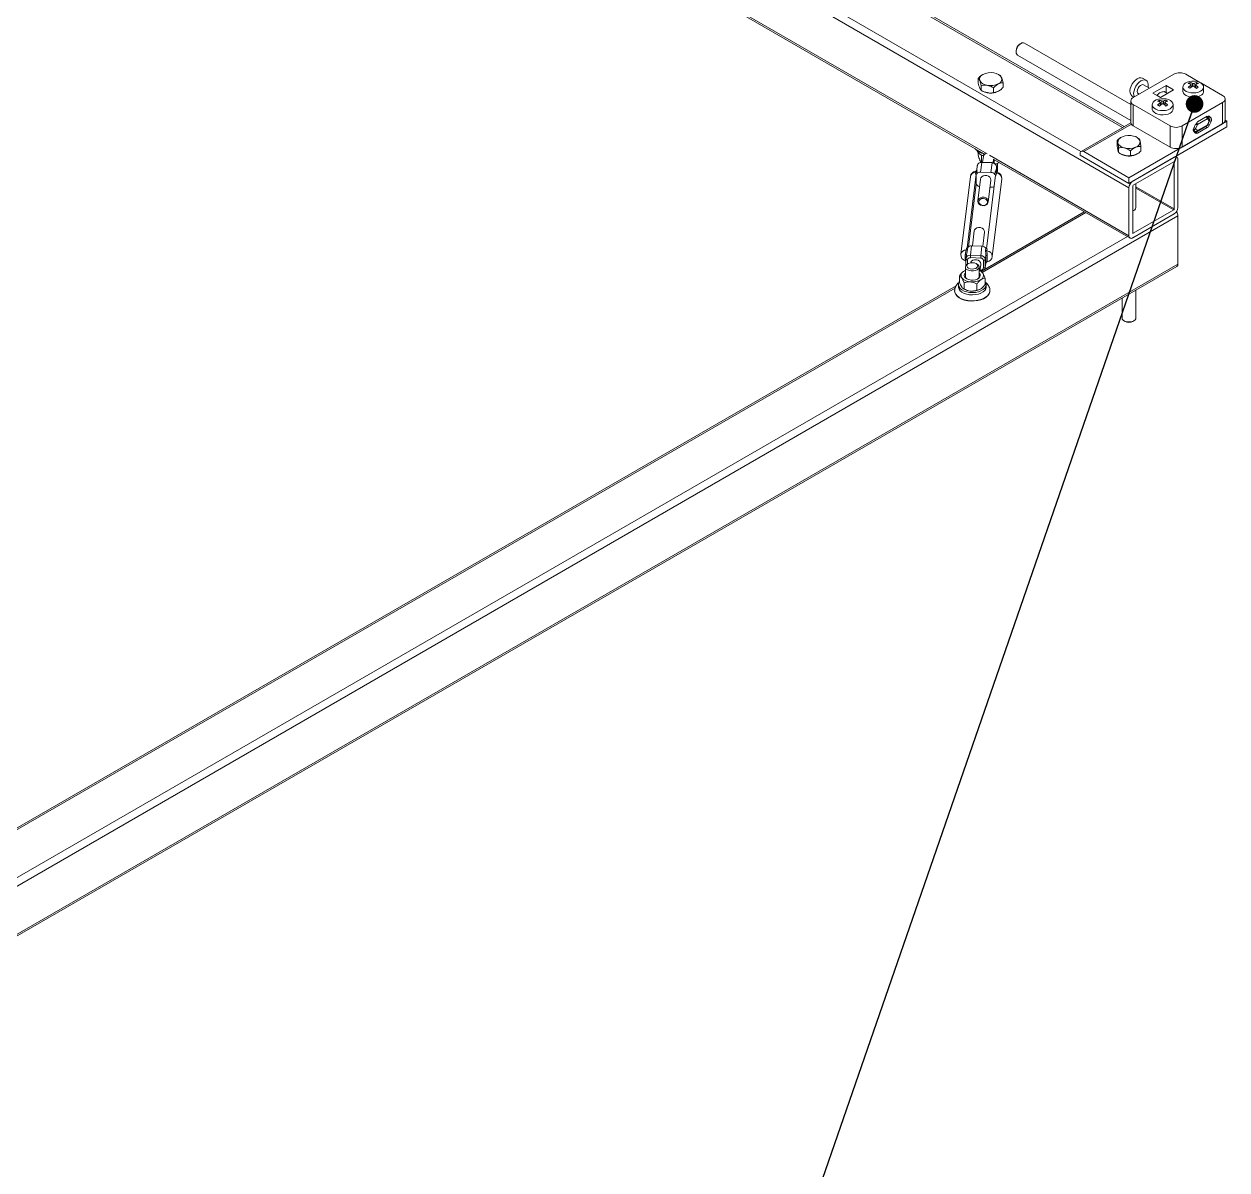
# Model space of a CAD drawing. Header units: millimetres. Extents: x 15 to 415, y 5 to 292.
# Drawn here: x 155.8 to 225.3, y 102.3 to 168.5 of the extents above; entities that cross this region are included whole.
import ezdxf

# ---------------------------------------------------------------- set-up
doc = ezdxf.new("R2010")
doc.units = ezdxf.units.MM
doc.dimstyles.new('SLDDIMSTYLE0', dxfattribs={"dimtxt": 0.18, "dimasz": 1.016, "dimexe": 0, "dimexo": 0.0625, "dimgap": 0, "dimtad": 0, "dimtih": 1, "dimtoh": 1, "dimdec": 0, "dimrnd": 1e-09, "dimzin": 0, "dimdsep": 46, "dimtxsty": 'Standard', "dimblk1": 'DOT', "dimblk2": 'DOT', "dimsah": 1, "dimcen": 0.09, "dimadec": 0, "dimazin": 0, "dimtfac": 1.016, "dimtdec": 0, "dimtofl": 0, "dimtmove": 0, "dimatfit": 3, "dimldrblk": 'DOT', "dimfxl": 1, "dimfrac": 2, "dimtolj": 1, "dimtzin": 0, "dimarcsym": 0})

# ---------------------------------------------------------------- blocks, each defined once
blk = doc.blocks.new('_DOT')
at = {"color": 0, "linetype": 'ByBlock', "lineweight": -2}
blk.add_line((-0.5, 0), (-1, 0), dxfattribs=at)
at = {"color": 0, "linetype": 'ByBlock', "const_width": 0.5}
blk.add_lwpolyline([(-0.25, 0, 1), (0.25, 0, 1)], format="xyb", close=True, dxfattribs=at)

msp = doc.modelspace()

# ---------------------------------------------------------------- linework, layer by layer
at = {"color": 7, "linetype": 'Continuous', "lineweight": 15}
for p, q in [((219.371, 162.541), (180.821, 184.795)), ((178.212, 180.057), (211.267, 160.974)), ((213.134, 166.921), (213.134, 166.856)), ((213.417, 167.346), (213.361, 167.313)), ((219.755, 163.822), (213.617, 167.366)), ((213.217, 166.673), (219.755, 162.899)), ((211.204, 165.546), (211.204, 165.546)), ((212.185, 165.51), (212.123, 165.546)), ((212.212, 165.494), (212.185, 165.509)), ((222.235, 165.562), (219.901, 164.215)), ((223.785, 165.076), (222.942, 165.562)), ((210.946, 165.056), (210.946, 165.324)), ((210.988, 164.89), (211.03, 164.784)), ((211.03, 164.784), (211.073, 164.679)), ((211.115, 164.634), (211.073, 164.679)), ((211.115, 164.634), (211.115, 164.902)), ((211.833, 164.508), (211.833, 164.776)), ((212.107, 164.595), (212.244, 164.669)), ((212.382, 164.804), (212.382, 165.072)), ((220.647, 165.212), (220.435, 165.335)), ((220.838, 164.756), (220.497, 164.953)), ((221.803, 164.905), (221.04, 164.464)), ((222.228, 164.66), (221.464, 164.219)), ((222.228, 164.66), (221.803, 164.905)), ((221.803, 164.497), (221.803, 164.905)), ((222.766, 164.828), (222.766, 164.583)), ((223.185, 164.991), (223.185, 165.088)), ((223.235, 164.802), (223.235, 164.955)), ((223.497, 164.95), (223.497, 164.79)), ((223.56, 164.99), (223.56, 165.083)), ((225.063, 164.338), (223.796, 165.069)), ((223.966, 164.583), (223.966, 164.828)), ((211.142, 164.618), (211.185, 164.593)), ((211.295, 164.542), (211.474, 164.51)), ((211.474, 164.51), (211.654, 164.479)), ((211.833, 164.508), (211.654, 164.479)), ((211.971, 164.521), (212.107, 164.595)), ((219.755, 164.011), (219.755, 162.786)), ((219.835, 164.296), (219.938, 164.236)), ((220.197, 164.433), (220.238, 164.409)), ((221.464, 164.219), (221.04, 164.464)), ((221.274, 164.334), (221.468, 164.222)), ((221.409, 163.97), (221.409, 164.064)), ((221.422, 164.48), (221.422, 164.48)), ((221.683, 164.567), (221.874, 164.456)), ((221.784, 163.971), (221.784, 164.066)), ((225.21, 162.909), (225.21, 164.134)), ((219.901, 163.807), (222.023, 162.582)), ((219.901, 163.807), (219.901, 162.582)), ((220.998, 163.807), (220.998, 163.562)), ((221.467, 163.774), (221.467, 163.931)), ((221.729, 163.932), (221.729, 163.777)), ((222.198, 163.562), (222.198, 163.807)), ((222.73, 162.582), (225.063, 163.929)), ((225.063, 162.705), (225.063, 163.929)), ((219.756, 162.763), (216.888, 161.107)), ((225.311, 162.848), (219.654, 159.582)), ((219.901, 162.582), (222.023, 161.358)), ((222.023, 161.358), (222.023, 162.582)), ((222.73, 161.358), (225.063, 162.705)), ((222.73, 162.582), (222.73, 161.358)), ((223.504, 162.679), (223.396, 162.454)), ((223.608, 162.648), (223.5, 162.422)), ((223.596, 162.261), (224.156, 162.584)), ((224.177, 163.132), (223.616, 162.808)), ((224.177, 162.981), (223.616, 162.657)), ((223.616, 162.306), (224.177, 162.63)), ((224.163, 163.109), (224.15, 163.117)), ((224.183, 163.095), (224.162, 163.107)), ((224.29, 162.994), (224.183, 163.095)), ((224.293, 162.88), (224.185, 162.981)), ((224.185, 162.639), (224.293, 162.865)), ((224.204, 162.637), (224.312, 162.863)), ((224.397, 163.031), (224.289, 163.132)), ((224.289, 162.608), (224.397, 162.833)), ((225.311, 162.848), (225.21, 162.906)), ((225.311, 162.521), (225.311, 162.848)), ((219.194, 161.913), (219.189, 161.91)), ((225.311, 162.521), (219.654, 159.255)), ((220.148, 161.893), (220.114, 161.913)), ((220.259, 161.821), (220.147, 161.891)), ((223.367, 162.33), (223.488, 162.26)), ((223.481, 162.265), (223.373, 162.366)), ((223.396, 162.256), (223.504, 162.155)), ((223.5, 162.407), (223.608, 162.306)), ((223.616, 162.155), (224.177, 162.479)), ((218.967, 161.471), (218.967, 161.74)), ((218.987, 161.303), (219.008, 161.196)), ((219.004, 161.216), (219.004, 161.215)), ((219.008, 161.196), (219.028, 161.088)), ((219.048, 161.041), (219.048, 161.309)), ((220.341, 161.122), (220.341, 161.391)), ((210.939, 161.043), (210.939, 160.902)), ((211.118, 160.901), (211.133, 160.85)), ((211.133, 160.85), (211.216, 160.866)), ((211.133, 160.85), (211.133, 160.484)), ((211.753, 160.456), (211.154, 160.481)), ((211.244, 160.813), (211.203, 160.479)), ((211.264, 160.976), (211.244, 160.813)), ((211.804, 160.448), (211.828, 160.65)), ((211.81, 160.661), (219.716, 156.097)), ((211.858, 160.633), (211.858, 160.429)), ((216.825, 160.97), (216.825, 160.888)), ((219.654, 159.255), (216.825, 160.888)), ((219.654, 159.582), (217.038, 161.092)), ((219.048, 161.041), (219.028, 161.088)), ((219.159, 160.97), (219.175, 160.96)), ((219.22, 160.937), (219.392, 160.893)), ((219.392, 160.893), (219.563, 160.849)), ((219.735, 160.866), (219.563, 160.849)), ((219.735, 160.866), (219.735, 161.135)), ((222.27, 160.766), (219.866, 159.378)), ((219.887, 160.87), (220.038, 160.934)), ((222.235, 160.5), (219.901, 159.153)), ((220.038, 160.934), (220.189, 160.998)), ((222.27, 157.785), (222.27, 160.48)), ((222.765, 161.051), (222.358, 160.816)), ((222.42, 160.78), (222.358, 160.816)), ((222.482, 157.867), (222.482, 160.643)), ((222.765, 161.051), (222.765, 161.051)), ((210.307, 155.531), (210.825, 159.783)), ((210.785, 159.783), (210.799, 159.898)), ((210.825, 159.211), (210.825, 159.783)), ((210.874, 159.935), (210.86, 159.82)), ((210.892, 160.282), (210.862, 160.031)), ((211.084, 159.915), (211.15, 160.462)), ((211.084, 159.915), (211.682, 159.891)), ((211.749, 160.438), (211.15, 160.462)), ((211.749, 160.438), (211.682, 159.891)), ((211.906, 159.777), (211.92, 159.892)), ((211.98, 159.985), (212.008, 160.215)), ((211.995, 159.849), (211.981, 159.734)), ((212.008, 160.215), (212.009, 160.219)), ((212.009, 159.926), (212.009, 160.219)), ((212.064, 160.014), (212.064, 160.412)), ((210.491, 159.655), (209.945, 155.163)), ((210.386, 155.602), (210.825, 159.211)), ((211.085, 159.511), (210.932, 158.251)), ((211.425, 155.485), (211.942, 159.738)), ((211.528, 158.178), (211.681, 159.438)), ((211.757, 155.033), (212.303, 159.525)), ((219.654, 159.255), (219.654, 159.582)), ((219.866, 159.092), (219.866, 156.397)), ((220.054, 157.867), (220.054, 159.241)), ((211.682, 159.034), (211.632, 159.036)), ((219.654, 159.01), (219.654, 156.234)), ((219.901, 156.377), (222.235, 157.724)), ((222.482, 157.377), (137.629, 108.392)), ((217.074, 157.622), (211.107, 154.177)), ((219.866, 156.112), (222.27, 157.499)), ((222.482, 154.601), (222.482, 157.377)), ((210.72, 156.509), (210.616, 155.652)), ((211.217, 155.623), (211.316, 156.437)), ((210.566, 155.654), (210.499, 155.107)), ((210.566, 155.654), (211.164, 155.63)), ((211.098, 155.083), (211.164, 155.63)), ((210.24, 154.905), (210.241, 154.926)), ((210.272, 155.177), (210.241, 154.926)), ((210.253, 155.406), (210.267, 155.521)), ((210.342, 155.558), (210.328, 155.443)), ((211.091, 154.943), (210.492, 154.968)), ((210.499, 155.107), (211.098, 155.083)), ((211.385, 155.09), (211.357, 154.86)), ((211.374, 155.401), (211.388, 155.516)), ((211.463, 155.473), (211.449, 155.358)), ((137.567, 105.479), (222.42, 154.463)), ((137.629, 105.616), (222.482, 154.601)), ((210.203, 154.428), (210.203, 153.887)), ((210.24, 154.905), (210.24, 154.901)), ((210.24, 154.901), (210.24, 154.524)), ((210.377, 154.624), (210.32, 154.591)), ((210.886, 154.591), (210.829, 154.624)), ((211.003, 153.887), (211.003, 154.428)), ((211.046, 154.215), (211.089, 154.572)), ((211.25, 154.373), (211.25, 154.806)), ((211.356, 154.406), (211.386, 154.657)), ((211.357, 154.427), (211.356, 154.406)), ((211.357, 154.86), (211.357, 154.427)), ((211.357, 154.427), (211.385, 154.658)), ((209.862, 153.926), (209.862, 153.56)), ((211.057, 154.208), (211.094, 154.207)), ((211.108, 154.179), (211.063, 154.205)), ((211.344, 153.79), (211.344, 153.423)), ((209.667, 153.346), (146.053, 116.622)), ((209.583, 153.066), (209.583, 153.05)), ((209.803, 153.409), (209.803, 153.279)), ((210.098, 153.17), (210.143, 153.144)), ((210.13, 153.521), (210.13, 153.155)), ((210.871, 153.453), (210.871, 153.087)), ((211.403, 153.279), (211.403, 153.409)), ((211.623, 153.05), (211.623, 153.066)), ((220.054, 151.482), (220.054, 153.097)), ((219.254, 152.636), (219.254, 151.482)), ((219.371, 151.318), (219.428, 151.286)), ((219.88, 151.286), (219.937, 151.318))]:
    msp.add_line(p, q, dxfattribs=at)
at = {"color": 8, "linetype": 'Continuous', "lineweight": 15}
for p, q in [((219.283, 162.49), (180.733, 184.745)), ((219.654, 159.01), (178.212, 182.934)), ((178.654, 183.169), (216.879, 161.102)), ((178.212, 180.158), (211.459, 160.965)), ((223.217, 164.787), (223.217, 164.928)), ((223.327, 164.869), (223.327, 165.036)), ((223.412, 165.035), (223.412, 164.859)), ((223.514, 164.924), (223.514, 164.775)), ((221.555, 163.844), (221.555, 164.015)), ((221.64, 164.015), (221.64, 163.845)), ((221.45, 163.759), (221.45, 163.905)), ((221.747, 163.906), (221.747, 163.762)), ((219.789, 162.681), (217.038, 161.092)), ((224.202, 163.144), (224.397, 163.031)), ((224.212, 162.652), (224.289, 162.608)), ((224.289, 163.132), (224.262, 163.148)), ((224.397, 162.833), (224.318, 162.879)), ((223.481, 162.265), (223.367, 162.331)), ((223.369, 162.368), (223.373, 162.366)), ((223.373, 162.366), (223.37, 162.37)), ((223.373, 162.296), (223.616, 162.155)), ((224.177, 162.479), (224.075, 162.537)), ((211.603, 160.882), (219.654, 156.234)), ((222.27, 160.48), (222.235, 160.5)), ((212.008, 159.926), (212.008, 160.215)), ((220.054, 159.065), (222.27, 157.785)), ((222.235, 157.724), (220.054, 158.983)), ((217.162, 157.571), (211.175, 154.115)), ((219.866, 156.397), (219.901, 156.377)), ((140.458, 110.515), (219.566, 156.183)), ((210.211, 154.783), (210.196, 154.799)), ((210.333, 154.843), (210.333, 154.598)), ((211.05, 154.251), (211.091, 154.249)), ((211.384, 154.658), (211.385, 154.658)), ((211.468, 154.747), (211.463, 154.73)), ((209.607, 153.21), (146.137, 116.57))]:
    msp.add_line(p, q, dxfattribs=at)
at = {"color": 7, "linetype": 'Continuous', "lineweight": 15, "flags": 128}
for points in [[(213.417, 167.346), (213.334, 167.283), (213.258, 167.197), (213.196, 167.095), (213.154, 166.986), (213.135, 166.881), (213.141, 166.787), (213.172, 166.714), (213.217, 166.673)], [(219.929, 165.125), (220.028, 165.228), (220.133, 165.304), (220.239, 165.35), (220.338, 165.363), (220.424, 165.341), (220.435, 165.335)], [(219.835, 164.296), (219.809, 164.313), (219.751, 164.384), (219.718, 164.481), (219.711, 164.6), (219.731, 164.732), (219.776, 164.869), (219.843, 165.003), (219.929, 165.125)], [(219.968, 164.254), (219.963, 164.261), (219.93, 164.359), (219.923, 164.477), (219.943, 164.609), (219.988, 164.747), (220.055, 164.88), (220.141, 165.003)], [(220.197, 164.433), (220.182, 164.443), (220.146, 164.497), (220.135, 164.575), (220.149, 164.666), (220.187, 164.761), (220.244, 164.848)], [(220.141, 165.003), (220.24, 165.105), (220.345, 165.182), (220.451, 165.228), (220.55, 165.24), (220.636, 165.218), (220.704, 165.163), (220.75, 165.078), (220.77, 164.97), (220.764, 164.843), (220.756, 164.803)], [(220.244, 164.848), (220.313, 164.916), (220.387, 164.957), (220.456, 164.966), (220.497, 164.953)], [(223.781, 164.577), (223.876, 164.645), (223.938, 164.723), (223.965, 164.809), (223.955, 164.895), (223.907, 164.978), (223.825, 165.051), (223.714, 165.11), (223.582, 165.151), (223.436, 165.172), (223.286, 165.171), (223.14, 165.148), (223.009, 165.106), (222.9, 165.046), (222.821, 164.972), (222.776, 164.889), (222.768, 164.803), (222.797, 164.718), (222.862, 164.639), (222.959, 164.573), (223.082, 164.523), (223.222, 164.491), (223.372, 164.481), (223.521, 164.493), (223.66, 164.526), (223.781, 164.577)], [(222.025, 163.564), (222.117, 163.633), (222.176, 163.712), (222.198, 163.798), (222.183, 163.885), (222.131, 163.966), (222.046, 164.038), (221.933, 164.095), (221.798, 164.134), (221.651, 164.152), (221.501, 164.149), (221.357, 164.124), (221.228, 164.079), (221.122, 164.018), (221.046, 163.943), (221.005, 163.859), (221.001, 163.772), (221.035, 163.688), (221.104, 163.611), (221.204, 163.546), (221.329, 163.497), (221.471, 163.469), (221.621, 163.461), (221.769, 163.475), (221.907, 163.51), (222.025, 163.564)], [(222.766, 164.583), (222.768, 164.558), (222.797, 164.473), (222.862, 164.394), (222.959, 164.328), (223.082, 164.278), (223.222, 164.246), (223.372, 164.236), (223.521, 164.248), (223.66, 164.281), (223.781, 164.332)], [(220.998, 163.562), (221.001, 163.527), (221.035, 163.443), (221.104, 163.366), (221.204, 163.301), (221.329, 163.253), (221.471, 163.224), (221.621, 163.216), (221.769, 163.23), (221.907, 163.265), (222.025, 163.319)], [(223.489, 162.26), (223.487, 162.26), (223.481, 162.265)], [(219.02, 161.133), (219.008, 161.174), (219.004, 161.215)], [(219.22, 160.937), (219.19, 160.952), (219.175, 160.96)], [(220.178, 160.993), (220.149, 160.971), (220.038, 160.912)], [(212.028, 159.918), (212.054, 159.963), (212.064, 160.014)], [(211.085, 159.511), (211.102, 159.57), (211.154, 159.641), (211.234, 159.693), (211.331, 159.718), (211.435, 159.714), (211.533, 159.681), (211.612, 159.623), (211.664, 159.547), (211.682, 159.462), (211.681, 159.438)], [(210.931, 158.227), (210.949, 158.142), (211.001, 158.066), (211.08, 158.008), (211.178, 157.975), (211.282, 157.971), (211.38, 157.996), (211.459, 158.048), (211.511, 158.119), (211.529, 158.202), (211.511, 158.287), (211.459, 158.363), (211.38, 158.421), (211.282, 158.454), (211.178, 158.458), (211.08, 158.433), (211.001, 158.381), (210.949, 158.31), (210.931, 158.227)], [(210.977, 158.196), (210.996, 158.273), (211.05, 158.337), (211.131, 158.378), (211.226, 158.39), (211.322, 158.37), (211.403, 158.323), (211.457, 158.255), (211.476, 158.176), (211.457, 158.098), (211.403, 158.034), (211.322, 157.993), (211.226, 157.982), (211.131, 158.001), (211.05, 158.049), (210.996, 158.117), (210.977, 158.196)], [(211.316, 156.437), (211.317, 156.461), (211.299, 156.546), (211.247, 156.621), (211.168, 156.679), (211.07, 156.712), (210.966, 156.716), (210.869, 156.691), (210.789, 156.64), (210.737, 156.568), (210.72, 156.509)], [(210.203, 154.236), (210.156, 154.212), (210.098, 154.176)], [(210.994, 154.379), (210.952, 154.315), (210.878, 154.26), (210.78, 154.221), (210.667, 154.2), (210.548, 154.199), (210.433, 154.219), (210.334, 154.257), (210.259, 154.31), (210.214, 154.374), (210.204, 154.442), (210.229, 154.51), (210.287, 154.57), (210.32, 154.591)], [(210.916, 154.454), (210.92, 154.518), (210.886, 154.579), (210.818, 154.63), (210.724, 154.664), (210.615, 154.678), (210.505, 154.669), (210.407, 154.639), (210.332, 154.592), (210.29, 154.532), (210.286, 154.468), (210.32, 154.407), (210.388, 154.356), (210.482, 154.322), (210.591, 154.309), (210.701, 154.317), (210.799, 154.347), (210.874, 154.395), (210.916, 154.454)], [(210.498, 154.668), (210.51, 154.704), (210.562, 154.775), (210.642, 154.827), (210.739, 154.852), (210.843, 154.848), (210.941, 154.815), (211.021, 154.757), (211.073, 154.681), (211.091, 154.596), (211.089, 154.572)], [(209.862, 153.583), (209.852, 153.569), (209.81, 153.472), (209.806, 153.372), (209.838, 153.274), (209.906, 153.182), (210.007, 153.101), (210.136, 153.034), (210.287, 152.985), (210.452, 152.956), (210.625, 152.948), (210.796, 152.961), (210.958, 152.996), (211.104, 153.049), (211.226, 153.12), (211.32, 153.204), (211.379, 153.298), (211.403, 153.397), (211.389, 153.496), (211.344, 153.583)], [(210.53, 153.675), (210.403, 153.698), (210.293, 153.74), (210.208, 153.798), (210.155, 153.868), (210.138, 153.944), (210.159, 154.02), (210.203, 154.077)], [(211.003, 154.077), (211.051, 154.012), (211.068, 153.936), (211.047, 153.861), (210.99, 153.792), (210.902, 153.735), (210.79, 153.694), (210.662, 153.674), (210.53, 153.675)], [(209.803, 153.279), (209.806, 153.241), (209.838, 153.143), (209.906, 153.051), (210.007, 152.97), (210.136, 152.904), (210.287, 152.854), (210.452, 152.825), (210.625, 152.817), (210.796, 152.831), (210.958, 152.865), (211.104, 152.919), (211.226, 152.989), (211.32, 153.073), (211.379, 153.167), (211.403, 153.266), (211.403, 153.279)], [(219.254, 151.482), (219.267, 151.423), (219.314, 151.359), (219.392, 151.307), (219.493, 151.27), (219.608, 151.252), (219.727, 151.255), (219.84, 151.277), (219.936, 151.318), (220.007, 151.373), (220.047, 151.438), (220.054, 151.482)]]:
    msp.add_lwpolyline(points, dxfattribs=at)
at = {"color": 8, "linetype": 'Continuous', "lineweight": 15, "flags": 128}
for points in [[(224.204, 162.637), (224.204, 162.637), (224.201, 162.636), (224.195, 162.637), (224.185, 162.639)], [(224.312, 162.863), (224.312, 162.862), (224.309, 162.861), (224.302, 162.862), (224.293, 162.865)], [(210.24, 154.901), (210.24, 154.894), (210.245, 154.883), (210.253, 154.872), (210.264, 154.863), (210.278, 154.855), (210.295, 154.849), (210.313, 154.845), (210.333, 154.843)], [(211.623, 153.063), (211.617, 153.005), (211.578, 152.894), (211.504, 152.79), (211.396, 152.696), (211.259, 152.615), (211.097, 152.551), (210.918, 152.506), (210.727, 152.482), (210.531, 152.479), (210.339, 152.498), (210.155, 152.537), (209.989, 152.596), (209.844, 152.673), (209.728, 152.763), (209.644, 152.865), (209.595, 152.975), (209.583, 153.065)], [(209.583, 153.05), (209.595, 152.958), (209.644, 152.849), (209.728, 152.747), (209.844, 152.656), (209.989, 152.58), (210.155, 152.521), (210.339, 152.481), (210.531, 152.463), (210.727, 152.466), (210.918, 152.49), (211.097, 152.535), (211.259, 152.599), (211.396, 152.68), (211.504, 152.774), (211.578, 152.878), (211.617, 152.989), (211.623, 153.05)]]:
    msp.add_lwpolyline(points, dxfattribs=at)
at = {"color": 7, "linetype": 'Continuous', "lineweight": 15}
for centre, radius, start, end in [((213.619, 166.903), 0.485, 122.18411, 177.81589), ((213.534, 167.188), 0.196, 64.82627, 126.48501), ((211.316, 165.274), 0.296, 108.9462, 195.46354), ((211.664, 164.643), 1.014, 79.27711, 115.99562), ((211.811, 165.075), 0.566, 30.84753, 85.76579), ((212.011, 165.286), 0.296, 288.94594, 15.46449), ((222.588, 164.88), 0.769, 62.60936, 117.39064), ((211.267, 164.856), 0.254, 187.46649, 216.36318), ((211.516, 165.486), 0.566, 210.84753, 265.76579), ((211.656, 165.397), 0.932, 240.33535, 308.0722), ((211.663, 165.918), 1.014, 259.2774, 295.99506), ((224.05, 163.707), 1.478, 124.31925, 131.6124), ((222.564, 163.86), 1.077, 55.65234, 62.09556), ((223.663, 164.094), 1.103, 115.67511, 122.11216), ((222.875, 164.255), 0.799, 64.53782, 75.36825), ((224.153, 163.645), 1.477, 124.31916, 131.61523), ((222.984, 164.316), 0.798, 64.53359, 75.37247), ((224.235, 166.036), 1.534, 229.34523, 231.46471), ((222.524, 163.675), 1.48, 46.28515, 53.46245), ((223.744, 164.262), 0.841, 102.60929, 113.23401), ((222.553, 166.069), 1.535, 305.93522, 307.98131), ((222.633, 163.735), 1.479, 46.28291, 53.46469), ((223.847, 164.2), 0.841, 102.61122, 113.23473), ((224.133, 163.81), 1.103, 115.67515, 122.11213), ((223.057, 164.132), 1.076, 55.64826, 62.09955), ((211.549, 165.229), 0.732, 240.18678, 249.68407), ((211.667, 165.579), 1.1, 269.2804, 285.99179), ((219.979, 164.011), 0.218, 110.78239, 249.21761), ((221.751, 163.932), 0.64, 120.75921, 140.52424), ((221.903, 163.098), 1.085, 117.06798, 123.51988), ((221.113, 163.2), 0.825, 65.96014, 76.66252), ((221.219, 163.261), 0.826, 65.96066, 76.65999), ((221.979, 163.275), 0.814, 103.8758, 114.62949), ((222.086, 163.214), 0.814, 103.87609, 114.63129), ((221.297, 163.089), 1.091, 57.0715, 63.52361), ((223.672, 164.607), 0.295, 291.6376, 355.32516), ((224.986, 164.134), 0.218, 290.78411, 69.21589), ((222.313, 162.704), 1.478, 125.71123, 132.93429), ((220.819, 162.81), 1.091, 57.07164, 63.52345), ((222.42, 162.644), 1.478, 125.71158, 132.93675), ((222.428, 165.032), 1.528, 231.0414, 233.11574), ((220.791, 162.635), 1.478, 47.62356, 54.87776), ((220.758, 165.018), 1.522, 307.56568, 309.66785), ((220.897, 162.696), 1.478, 47.62363, 54.87491), ((222.387, 162.823), 1.085, 117.06778, 123.5201), ((221.912, 163.583), 0.287, 293.22586, 355.91394), ((220.005, 162.811), 0.251, 185.69501, 245.62622), ((222.376, 163.265), 0.769, 242.60976, 297.39024), ((223.777, 162.556), 0.299, 122.33983, 155.59048), ((223.629, 162.638), 0.0225, 122.35803, 155.57297), ((224.233, 163.058), 0.0929, 53.08735, 127.55898), ((224.181, 162.975), 0.00698, 53.13035, 127.54465), ((224.164, 162.649), 0.0225, 302.34288, 335.57402), ((224.016, 162.731), 0.299, 302.3389, 335.59035), ((224.282, 162.872), 0.0135, 326.57337, 33.42663), ((224.247, 162.932), 0.18, 326.56093, 33.43907), ((224.959, 162.934), 0.251, 294.37526, 354.30572), ((219.351, 161.616), 0.344, 103.7317, 181.57898), ((219.656, 160.968), 1.055, 75.73778, 111.47101), ((219.857, 161.521), 0.474, 20.6952, 82.83034), ((223.546, 162.355), 0.18, 146.56093, 213.43907), ((223.414, 162.458), 0.101, 246.37406, 329.54581), ((223.521, 162.357), 0.101, 246.37722, 329.54265), ((223.511, 162.415), 0.0135, 146.57392, 213.42608), ((223.56, 162.229), 0.0929, 233.0875, 307.55638), ((223.612, 162.312), 0.00698, 233.12664, 307.51563), ((219.451, 161.774), 0.474, 200.69674, 262.82896), ((219.652, 162.327), 1.055, 255.73832, 291.47095), ((219.956, 161.679), 0.344, 283.72937, 1.58131), ((222.376, 162.04), 0.769, 242.60976, 297.39024), ((211.406, 161.414), 0.592, 208.17903, 254.50627), ((216.955, 160.991), 0.131, 50.79609, 189.21392), ((219.656, 161.818), 0.983, 241.38367, 292.86801), ((219.654, 161.991), 1.145, 265.47073, 281.73874), ((222.249, 160.483), 0.0218, 350.78804, 129.20564), ((222.353, 160.664), 0.131, 350.78742, 129.20256), ((210.839, 159.612), 0.35, 98.7274, 173.06632), ((210.783, 159.881), 0.0985, 271.12858, 321.22201), ((210.807, 159.359), 0.424, 87.67107, 92.9647), ((210.797, 159.996), 0.0985, 271.13295, 321.21764), ((211.064, 159.653), 0.263, 85.62044, 140.74941), ((211.677, 159.605), 0.287, 37.03797, 88.97816), ((211.759, 160.187), 0.251, 6.41943, 92.25072), ((212.007, 159.957), 0.108, 216.73258, 263.67937), ((211.742, 161.119), 0.777, 285.04324, 299.37402), ((211.956, 159.567), 0.35, 353.06632, 76.45994), ((210.78, 159.114), 0.0989, 35.60386, 63.75729), ((211.082, 159.335), 0.275, 216.35829, 259.37045), ((211.993, 159.842), 0.108, 216.73448, 263.67744), ((211.924, 159.309), 0.429, 82.41917, 87.679), ((220.114, 158.989), 0.461, 122.60519, 177.39457), ((219.943, 159.088), 0.0768, 122.60454, 177.39793), ((211.698, 159.315), 0.282, 266.73162, 305.61711), ((219.82, 157.903), 0.236, 281.17357, 351.18606), ((222.193, 157.789), 0.0768, 302.60494, 357.39333), ((222.022, 157.888), 0.461, 302.60607, 357.39372), ((222.035, 157.359), 0.448, 2.28182, 35.93181), ((219.888, 156.394), 0.0218, 170.77897, 309.20362), ((210.546, 155.392), 0.263, 85.62058, 140.75019), ((211.159, 155.343), 0.287, 37.04031, 88.97675), ((219.783, 156.213), 0.131, 170.78615, 309.20372), ((210.292, 155.121), 0.35, 173.06632, 256.48713), ((212.92, 154.967), 2.73, 176.46543, 183.53457), ((210.251, 155.505), 0.0985, 271.12557, 321.22757), ((210.265, 155.62), 0.0985, 271.13181, 321.21599), ((210.472, 154.828), 0.141, 81.91761, 173.84953), ((211.877, 154.968), 1.385, 174.23476, 180.00531), ((212.474, 154.944), 1.384, 174.23223, 180.00784), ((211.097, 154.789), 0.155, 6.41766, 92.25248), ((211.108, 154.832), 0.251, 6.41989, 92.25027), ((211.461, 155.465), 0.108, 216.7319, 263.67725), ((214.888, 154.874), 3.51, 176.46566, 183.53434), ((211.482, 155.793), 0.71, 262.17355, 268.90004), ((211.475, 155.58), 0.108, 216.73152, 263.67761), ((214.193, 154.916), 2.73, 176.46593, 183.53407), ((211.41, 155.075), 0.35, 278.74114, 353.06632), ((210.812, 154.42), 0.186, 347.21938, 66.77549), ((210.815, 153.782), 0.491, 36.50968, 67.54882), ((211.11, 154.389), 0.141, 261.91212, 353.85515), ((211.27, 154.9), 0.0962, 258.26964, 335.00092), ((211.27, 154.468), 0.0962, 258.26964, 335.00092), ((211.483, 154.65), 0.0986, 98.91598, 175.50206), ((222.342, 154.582), 0.142, 303.58798, 7.72307), ((210.219, 153.944), 0.262, 117.42215, 211.75272), ((210.512, 154.251), 0.682, 220.78828, 269.03481), ((210.392, 153.903), 0.19, 184.68691, 240.48329), ((210.614, 154.499), 0.936, 263.06974, 301.86646), ((210.812, 153.903), 0.192, 299.74243, 355.08808), ((210.987, 153.936), 0.262, 297.42219, 31.75217), ((210.563, 153.911), 0.875, 241.29378, 265.8899), ((210.614, 153.968), 0.936, 263.06974, 301.86646), ((219.654, 151.703), 0.474, 241.51305, 298.48756)]:
    msp.add_arc(centre, radius, start, end, dxfattribs=at)
at = {"color": 8, "linetype": 'Continuous', "lineweight": 15}
for centre, radius, start, end in [((223.842, 163.326), 0.717, 242.39674, 250.98197), ((223.459, 162.649), 0.157, 3.01072, 48.30785), ((224.021, 162.973), 0.156, 2.86231, 52.48726), ((224.143, 163.073), 0.0411, 60.907, 85.9569), ((224.127, 162.624), 0.0493, 305.01875, 6.29231), ((224.119, 163.036), 0.0865, 320.04867, 42.62609), ((224.226, 162.935), 0.0865, 320.0625, 42.2886), ((223.733, 163.098), 0.715, 242.37117, 250.99404), ((223.566, 162.301), 0.0503, 305.69757, 5.61652), ((211.181, 160.465), 0.0307, 149.75224, 185.25142), ((211.469, 160.779), 0.228, 116.73186, 171.39542), ((210.785, 159.6), 0.299, 87.16553, 169.40701), ((211.119, 160.232), 0.232, 82.34143, 167.7155), ((211.779, 160.441), 0.0305, 149.64929, 185.31979), ((211.986, 159.532), 0.318, 358.72121, 88.30998), ((210.238, 155.108), 0.299, 87.16285, 169.41025), ((210.237, 155.972), 0.837, 267.18711, 272.03288), ((210.468, 154.876), 0.232, 82.34118, 167.71648), ((211.439, 155.04), 0.318, 358.72098, 88.31056), ((210.171, 154.703), 0.099, 46.19513, 75.56667), ((211.211, 154.236), 0.121, 173.92847, 194.05106)]:
    msp.add_arc(centre, radius, start, end, dxfattribs=at)
at = {"color": 7, "linetype": 'Continuous', "lineweight": 15}
for points, knots in [([(211.22, 165.555), (211.16, 165.515), (211.064, 165.452), (210.978, 165.359), (210.946, 165.324)], [0, 0, 0, 0, 0.628915, 1, 1, 1, 1]), ([(212.297, 165.365), (212.282, 165.398), (212.252, 165.462), (212.225, 165.484), (212.212, 165.494)], [0, 0, 0, 0, 0.503994, 1, 1, 1, 1]), ([(212.382, 165.072), (212.37, 165.12), (212.346, 165.218), (212.317, 165.313), (212.3, 165.356), (212.297, 165.365)], [0, 0, 0, 0, 0.432378, 0.879548, 1, 1, 1, 1]), ([(210.946, 165.324), (210.957, 165.315), (210.981, 165.295), (211.01, 165.244), (211.027, 165.204), (211.03, 165.196)], [0, 0, 0, 0, 0.432383, 0.879556, 1, 1, 1, 1]), ([(210.988, 164.89), (210.987, 164.892), (210.973, 164.943), (210.959, 165.001), (210.946, 165.056)], [0, 0, 0, 0, 0.038993, 1, 1, 1, 1]), ([(211.03, 165.196), (211.045, 165.154), (211.075, 165.071), (211.102, 164.958), (211.115, 164.902)], [0, 0, 0, 0, 0.503994, 1, 1, 1, 1]), ([(211.115, 164.902), (211.164, 164.913), (211.264, 164.934), (211.388, 164.935), (211.459, 164.924), (211.474, 164.921)], [0, 0, 0, 0, 0.432387, 0.87955, 1, 1, 1, 1]), ([(211.474, 164.921), (211.537, 164.906), (211.663, 164.874), (211.777, 164.809), (211.833, 164.776)], [0, 0, 0, 0, 0.504, 1, 1, 1, 1]), ([(211.833, 164.776), (211.865, 164.811), (211.952, 164.903), (212.047, 164.967), (212.107, 165.006)], [0, 0, 0, 0, 0.37108, 1, 1, 1, 1]), ([(212.107, 165.006), (212.112, 165.009), (212.184, 165.047), (212.279, 165.071), (212.361, 165.072), (212.382, 165.072)], [0, 0, 0, 0, 0.047233, 0.759405, 1, 1, 1, 1]), ([(212.382, 164.804), (212.361, 164.781), (212.317, 164.734), (212.27, 164.692), (212.244, 164.669)], [0, 0, 0, 0, 0.464981, 1, 1, 1, 1]), ([(223.217, 164.928), (223.221, 164.931), (223.23, 164.938), (223.236, 164.95), (223.235, 164.962), (223.229, 164.971), (223.222, 164.975), (223.219, 164.977)], [0, 0, 0, 0, 0.213612, 0.427386, 0.639596, 0.851202, 1, 1, 1, 1]), ([(223.405, 164.864), (223.4, 164.867), (223.39, 164.873), (223.37, 164.877), (223.35, 164.877), (223.333, 164.872), (223.324, 164.867), (223.32, 164.865)], [0, 0, 0, 0, 0.2136688, 0.4273805, 0.6396275, 0.8512599, 1, 1, 1, 1]), ([(223.327, 165.036), (223.332, 165.034), (223.342, 165.03), (223.362, 165.028), (223.382, 165.028), (223.4, 165.031), (223.408, 165.034), (223.412, 165.035)], [0, 0, 0, 0, 0.213674, 0.427353, 0.639554, 0.851209, 1, 1, 1, 1]), ([(223.516, 164.973), (223.511, 164.97), (223.502, 164.965), (223.497, 164.955), (223.497, 164.943), (223.503, 164.932), (223.511, 164.926), (223.514, 164.924)], [0, 0, 0, 0, 0.213664, 0.427342, 0.639631, 0.851201, 1, 1, 1, 1]), ([(211.295, 164.542), (211.293, 164.543), (211.231, 164.569), (211.172, 164.602), (211.115, 164.634)], [0, 0, 0, 0, 0.039001, 1, 1, 1, 1]), ([(211.971, 164.521), (211.957, 164.519), (211.91, 164.509), (211.865, 164.508), (211.833, 164.508)], [0, 0, 0, 0, 0.282261, 1, 1, 1, 1]), ([(221.274, 164.334), (221.282, 164.346), (221.314, 164.397), (221.366, 164.448), (221.42, 164.48), (221.424, 164.482)], [0, 0, 0, 0, 0.226423, 0.946562, 1, 1, 1, 1]), ([(221.424, 164.482), (221.473, 164.504), (221.552, 164.541), (221.647, 164.56), (221.683, 164.567)], [0, 0, 0, 0, 0.6279941, 1, 1, 1, 1]), ([(221.45, 163.905), (221.454, 163.908), (221.463, 163.915), (221.468, 163.928), (221.467, 163.939), (221.46, 163.948), (221.453, 163.952), (221.45, 163.954)], [0, 0, 0, 0, 0.213631, 0.42737, 0.639582, 0.851217, 1, 1, 1, 1]), ([(221.555, 164.015), (221.56, 164.013), (221.571, 164.009), (221.591, 164.007), (221.611, 164.008), (221.628, 164.011), (221.636, 164.014), (221.64, 164.015)], [0, 0, 0, 0, 0.213688, 0.427366, 0.639615, 0.85122, 1, 1, 1, 1]), ([(221.747, 163.955), (221.742, 163.952), (221.734, 163.947), (221.729, 163.936), (221.73, 163.925), (221.737, 163.914), (221.744, 163.908), (221.747, 163.906)], [0, 0, 0, 0, 0.213669, 0.427339, 0.639628, 0.851226, 1, 1, 1, 1]), ([(221.642, 163.844), (221.636, 163.847), (221.626, 163.853), (221.606, 163.857), (221.586, 163.856), (221.569, 163.851), (221.56, 163.846), (221.557, 163.844)], [0, 0, 0, 0, 0.213612, 0.427343, 0.639595, 0.851222, 1, 1, 1, 1]), ([(224.156, 162.584), (224.165, 162.59), (224.185, 162.604), (224.198, 162.626), (224.204, 162.637)], [0, 0, 0, 0, 0.463804, 1, 1, 1, 1]), ([(224.312, 162.863), (224.316, 162.872), (224.324, 162.893), (224.325, 162.929), (224.315, 162.965), (224.299, 162.984), (224.29, 162.994)], [0, 0, 0, 0, 0.211201, 0.480828, 0.73808, 1, 1, 1, 1]), ([(219.192, 161.902), (219.138, 161.872), (219.06, 161.826), (218.99, 161.761), (218.967, 161.74)], [0, 0, 0, 0, 0.6778104, 1, 1, 1, 1]), ([(223.49, 162.261), (223.494, 162.258), (223.509, 162.248), (223.538, 162.244), (223.57, 162.248), (223.588, 162.257), (223.596, 162.261)], [0, 0, 0, 0, 0.143055, 0.475196, 0.768373, 1, 1, 1, 1]), ([(210.765, 161.264), (210.773, 161.253), (210.808, 161.206), (210.895, 161.136), (211.025, 161.056), (211.149, 161.002), (211.232, 160.982), (211.259, 160.975)], [0, 0, 0, 0, 0.076044, 0.328298, 0.593802, 0.868046, 1, 1, 1, 1]), ([(218.967, 161.74), (218.973, 161.73), (218.984, 161.709), (218.998, 161.657), (219.006, 161.616), (219.008, 161.607)], [0, 0, 0, 0, 0.432388, 0.87955, 1, 1, 1, 1]), ([(218.987, 161.303), (218.987, 161.305), (218.98, 161.357), (218.973, 161.416), (218.967, 161.471)], [0, 0, 0, 0, 0.039013, 1, 1, 1, 1]), ([(219.008, 161.607), (219.015, 161.564), (219.029, 161.48), (219.042, 161.366), (219.048, 161.309)], [0, 0, 0, 0, 0.504004, 1, 1, 1, 1]), ([(219.048, 161.309), (219.095, 161.317), (219.191, 161.331), (219.31, 161.323), (219.377, 161.307), (219.392, 161.304)], [0, 0, 0, 0, 0.432385, 0.879546, 1, 1, 1, 1]), ([(219.392, 161.304), (219.452, 161.284), (219.572, 161.244), (219.681, 161.171), (219.735, 161.135)], [0, 0, 0, 0, 0.503997, 1, 1, 1, 1]), ([(219.735, 161.135), (219.758, 161.155), (219.848, 161.237), (219.953, 161.308), (220.033, 161.343), (220.038, 161.345)], [0, 0, 0, 0, 0.240582, 0.952759, 1, 1, 1, 1]), ([(220.038, 161.345), (220.104, 161.366), (220.21, 161.399), (220.305, 161.393), (220.341, 161.391)], [0, 0, 0, 0, 0.628918, 1, 1, 1, 1]), ([(220.3, 161.688), (220.293, 161.721), (220.279, 161.787), (220.266, 161.81), (220.259, 161.821)], [0, 0, 0, 0, 0.504002, 1, 1, 1, 1]), ([(220.341, 161.391), (220.335, 161.439), (220.324, 161.538), (220.31, 161.635), (220.302, 161.679), (220.3, 161.688)], [0, 0, 0, 0, 0.432387, 0.87956, 1, 1, 1, 1]), ([(211.154, 160.481), (211.136, 160.48), (211.087, 160.48), (211.012, 160.455), (210.946, 160.404), (210.903, 160.342), (210.897, 160.297), (210.895, 160.277)], [0, 0, 0, 0, 0.145618, 0.392368, 0.615951, 0.834007, 1, 1, 1, 1]), ([(211.036, 160.611), (211.019, 160.652), (210.985, 160.735), (210.954, 160.847), (210.939, 160.902)], [0, 0, 0, 0, 0.503993, 1, 1, 1, 1]), ([(211.133, 160.484), (211.12, 160.493), (211.092, 160.512), (211.059, 160.562), (211.04, 160.602), (211.036, 160.611)], [0, 0, 0, 0, 0.432381, 0.879546, 1, 1, 1, 1]), ([(219.22, 160.937), (219.218, 160.938), (219.159, 160.968), (219.102, 161.005), (219.048, 161.041)], [0, 0, 0, 0, 0.038993, 1, 1, 1, 1]), ([(219.887, 160.87), (219.859, 160.867), (219.807, 160.861), (219.758, 160.865), (219.735, 160.866)], [0, 0, 0, 0, 0.535048, 1, 1, 1, 1]), ([(220.341, 161.122), (220.305, 161.09), (220.256, 161.046), (220.204, 161.008), (220.189, 160.998)], [0, 0, 0, 0, 0.717749, 1, 1, 1, 1]), ([(210.862, 160.031), (210.86, 160.024), (210.857, 160.009), (210.837, 159.982), (210.811, 159.963), (210.791, 159.961), (210.785, 159.96)], [0, 0, 0, 0, 0.266387, 0.552274, 0.849341, 1, 1, 1, 1]), ([(212.009, 160.219), (212.007, 160.238), (212.003, 160.284), (211.969, 160.351), (211.909, 160.409), (211.834, 160.447), (211.779, 160.453), (211.753, 160.456)], [0, 0, 0, 0, 0.153738, 0.366712, 0.581634, 0.803816, 1, 1, 1, 1]), ([(211.92, 159.892), (211.925, 159.915), (211.934, 159.959), (211.965, 159.992), (211.975, 159.987), (211.98, 159.985)], [0, 0, 0, 0, 0.33858, 0.6592197, 1, 1, 1, 1]), ([(212.123, 160.442), (212.065, 160.414), (212, 160.382), (211.941, 160.378), (211.935, 160.378)], [0, 0, 0, 0, 0.900336, 1, 1, 1, 1]), ([(212.038, 159.91), (212.035, 159.91), (212.016, 159.91), (211.987, 159.939), (211.983, 159.959), (211.981, 159.969)], [0, 0, 0, 0, 0.1078958, 0.5879658, 1, 1, 1, 1]), ([(212.152, 160.463), (212.148, 160.459), (212.139, 160.451), (212.129, 160.445), (212.123, 160.442)], [0, 0, 0, 0, 0.444303, 1, 1, 1, 1]), ([(210.196, 155.135), (210.2, 155.173), (210.209, 155.248), (210.241, 155.342), (210.249, 155.386), (210.253, 155.406)], [0, 0, 0, 0, 0.355214, 0.709702, 1, 1, 1, 1]), ([(211.385, 155.09), (211.385, 155.132), (211.384, 155.214), (211.37, 155.32), (211.373, 155.373), (211.374, 155.401)], [0, 0, 0, 0, 0.340782, 0.661413, 1, 1, 1, 1]), ([(211.449, 155.358), (211.448, 155.335), (211.447, 155.291), (211.465, 155.195), (211.467, 155.123), (211.468, 155.084)], [0, 0, 0, 0, 0.318608, 0.635833, 1, 1, 1, 1]), ([(210.21, 154.778), (210.214, 154.778), (210.225, 154.778), (210.234, 154.768), (210.24, 154.762)], [0, 0, 0, 0, 0.297479, 1, 1, 1, 1]), ([(211.301, 154.289), (211.317, 154.31), (211.349, 154.352), (211.355, 154.404), (211.357, 154.431)], [0, 0, 0, 0, 0.484398, 1, 1, 1, 1]), ([(211.386, 154.657), (211.388, 154.664), (211.391, 154.678), (211.411, 154.706), (211.437, 154.725), (211.457, 154.727), (211.463, 154.727)], [0, 0, 0, 0, 0.266407, 0.55227, 0.8493552, 1, 1, 1, 1]), ([(209.847, 153.539), (209.823, 153.522), (209.761, 153.477), (209.685, 153.387), (209.622, 153.275), (209.586, 153.166), (209.586, 153.094), (209.586, 153.064)], [0, 0, 0, 0, 0.15141, 0.390184, 0.61713, 0.836258, 1, 1, 1, 1]), ([(210.098, 154.176), (210.056, 154.142), (209.974, 154.074), (209.899, 153.975), (209.862, 153.926)], [0, 0, 0, 0, 0.503996, 1, 1, 1, 1]), ([(209.862, 153.926), (209.88, 153.918), (209.917, 153.9), (209.964, 153.853), (209.99, 153.814), (209.996, 153.806)], [0, 0, 0, 0, 0.432381, 0.879562, 1, 1, 1, 1]), ([(209.996, 153.275), (209.972, 153.315), (209.925, 153.395), (209.883, 153.505), (209.862, 153.56)], [0, 0, 0, 0, 0.503995, 1, 1, 1, 1]), ([(209.996, 153.806), (210.02, 153.766), (210.066, 153.685), (210.109, 153.576), (210.13, 153.521)], [0, 0, 0, 0, 0.504003, 1, 1, 1, 1]), ([(210.13, 153.521), (210.155, 153.529), (210.264, 153.562), (210.392, 153.578), (210.493, 153.57), (210.501, 153.57)], [0, 0, 0, 0, 0.212274, 0.940595, 1, 1, 1, 1]), ([(210.501, 153.57), (210.582, 153.555), (210.711, 153.531), (210.828, 153.475), (210.871, 153.453)], [0, 0, 0, 0, 0.627353, 1, 1, 1, 1]), ([(210.871, 153.453), (210.904, 153.496), (210.97, 153.581), (211.051, 153.662), (211.098, 153.696), (211.108, 153.704)], [0, 0, 0, 0, 0.432381, 0.879551, 1, 1, 1, 1]), ([(211.094, 154.207), (211.112, 154.207), (211.143, 154.206), (211.172, 154.217), (211.183, 154.221)], [0, 0, 0, 0, 0.5984917, 1, 1, 1, 1]), ([(211.21, 154.074), (211.186, 154.106), (211.15, 154.155), (211.117, 154.171), (211.106, 154.176)], [0, 0, 0, 0, 0.658874, 1, 1, 1, 1]), ([(211.108, 153.704), (211.149, 153.729), (211.232, 153.778), (211.307, 153.786), (211.344, 153.79)], [0, 0, 0, 0, 0.503997, 1, 1, 1, 1]), ([(211.344, 153.79), (211.326, 153.837), (211.288, 153.932), (211.242, 154.024), (211.216, 154.066), (211.21, 154.074)], [0, 0, 0, 0, 0.43239, 0.879561, 1, 1, 1, 1]), ([(211.619, 153.061), (211.62, 153.08), (211.624, 153.14), (211.596, 153.241), (211.542, 153.357), (211.459, 153.459), (211.391, 153.525), (211.347, 153.552), (211.344, 153.553)], [0, 0, 0, 0, 0.095609, 0.313529, 0.529588, 0.751285, 0.984113, 1, 1, 1, 1]), ([(210.13, 153.155), (210.112, 153.163), (210.074, 153.181), (210.028, 153.228), (210.002, 153.267), (209.996, 153.275)], [0, 0, 0, 0, 0.432377, 0.879547, 1, 1, 1, 1]), ([(210.501, 153.039), (210.493, 153.04), (210.392, 153.05), (210.264, 153.09), (210.155, 153.143), (210.13, 153.155)], [0, 0, 0, 0, 0.0594052, 0.7877264, 1, 1, 1, 1]), ([(210.871, 153.087), (210.828, 153.074), (210.711, 153.038), (210.582, 153.039), (210.501, 153.039)], [0, 0, 0, 0, 0.372647, 1, 1, 1, 1]), ([(211.108, 153.173), (211.066, 153.148), (210.984, 153.099), (210.909, 153.091), (210.871, 153.087)], [0, 0, 0, 0, 0.503998, 1, 1, 1, 1]), ([(211.344, 153.423), (211.312, 153.381), (211.246, 153.295), (211.164, 153.215), (211.118, 153.18), (211.108, 153.173)], [0, 0, 0, 0, 0.432381, 0.879552, 1, 1, 1, 1])]:
    msp.add_open_spline(points, degree=3, knots=knots, dxfattribs=at)
at = {"color": 8, "linetype": 'Continuous', "lineweight": 15}
for points, knots in [([(211.173, 161.029), (211.181, 161.019), (211.202, 160.993), (211.236, 160.981), (211.257, 160.974)], [0, 0, 0, 0, 0.374792, 1, 1, 1, 1]), ([(210.799, 159.898), (210.8, 159.913), (210.802, 159.947), (210.788, 159.964), (210.786, 159.958), (210.786, 159.958)], [0, 0, 0, 0, 0.440961, 0.979446, 1, 1, 1, 1]), ([(210.864, 160.03), (210.865, 160.031), (210.866, 160.035), (210.879, 160), (210.876, 159.955), (210.874, 159.935)], [0, 0, 0, 0, 0.245976, 0.651326, 1, 1, 1, 1]), ([(212.037, 159.905), (212.036, 159.906), (212.031, 159.913), (212.007, 159.899), (211.999, 159.866), (211.995, 159.849)], [0, 0, 0, 0, 0.06551, 0.531749, 1, 1, 1, 1]), ([(210.328, 155.443), (210.324, 155.418), (210.315, 155.365), (210.287, 155.274), (210.277, 155.203), (210.274, 155.177)], [0, 0, 0, 0, 0.348671, 0.754026, 1, 1, 1, 1])]:
    msp.add_open_spline(points, degree=3, knots=knots, dxfattribs=at)

# ---------------------------------------------------------------- leaders
at = {"color": 7, "linetype": 'Continuous', "lineweight": 0}
for points in [[(223.441, 163.847), (196.078, 84.806)], [(141.231, 115.173), (171.487, 83.68)]]:
    msp.add_leader(points, dimstyle='SLDDIMSTYLE0', dxfattribs=at)

doc.saveas('drawing.dxf')
